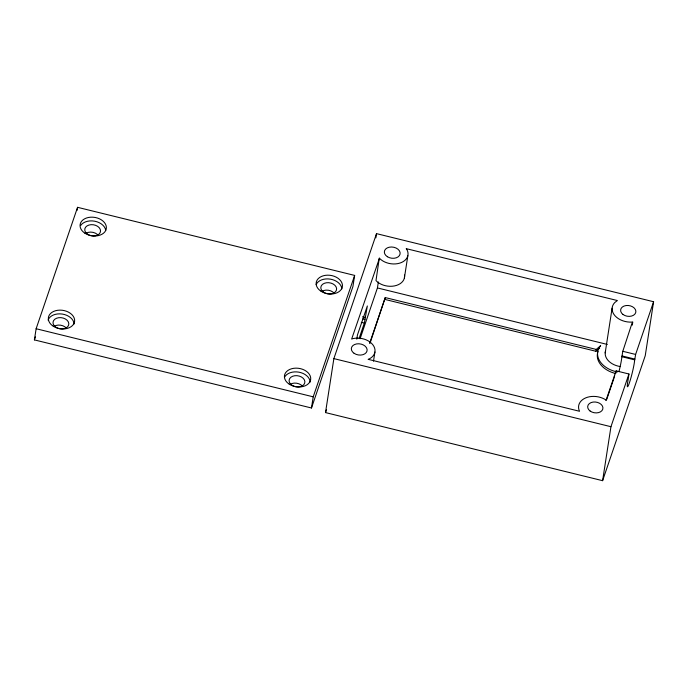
<?xml version="1.0" encoding="UTF-8"?>
<svg xmlns="http://www.w3.org/2000/svg" width="688" height="688" viewBox="0 0 688 688"><rect width="100%" height="100%" fill="white"/><g stroke="black" fill="none" stroke-linecap="round" stroke-linejoin="round"><path stroke-width="1.03" d="M606.145 400.098A16.899 11.885 8.8 0 0 585.712 397.879A16.899 11.885 8.8 0 0 579.554 411.278L368.14 359.325L368.931 359.059A15.901 11.18 8.8 0 0 372.862 344.791A15.901 11.18 8.8 0 0 353.082 338.582L351.645 339.072L379.449 258.267A15.901 11.18 8.8 0 0 399.771 263.126A15.901 11.18 8.8 0 0 407.012 249.778L406.195 248.643L617.394 300.544L614.788 302.522A16.899 11.885 8.8 0 0 615.055 315.826A16.899 11.885 8.8 0 0 632.392 322.079L622.795 351.293L621.797 357.356A14.577 1.281 -76.2 0 1 618.942 371.615M653.6 301.731L645.241 355.713L602.602 480.68L325.51 412.585L333.869 358.611L376.517 233.636L653.6 301.731L635.617 354.44L634.611 360.503A14.577 1.281 -76.2 0 1 629.4 382.829A14.577 1.281 -76.2 0 1 628.17 379.389L628.944 373.997L616.121 370.849L605.982 400.545M34.4 339.898L36.129 328.735L77.563 207.32L354.647 275.415L352.918 286.578L311.483 407.993L34.4 339.898L35.432 336.862M77.09 210.365L77.563 207.32M311.483 407.993L313.212 396.83L354.647 275.415M356.797 339.167L357.459 334.936L367.34 305.962L364.356 323.093L359.153 338.35M375.854 237.876L376.517 233.636M379.294 258.052L375.992 280.601A15.901 11.18 8.8 0 0 394.439 285.933A15.901 11.18 8.8 0 0 404.51 275.045M360.091 338.745L377.428 287.937L378.348 281.985M373.498 361.174L374.908 352.032M370.049 343.123L385.254 297.569L596.255 349.427L600.658 345.617A23.917 16.822 8.8 0 0 617.342 371.959M404.398 277.969L407.855 255.635M384.962 299.435L595.963 351.284L596.255 349.427M605.191 352.875L612.105 308.198M614.315 377.153L614.599 375.295M615.691 373.636L616.121 370.849M602.602 480.68L610.953 426.706L628.944 373.997M632.306 325.123L632.788 322.01M325.51 412.585L326.551 409.541M369.645 343.295L385.254 297.569M606.73 399.375L613.971 378.168M595.963 351.284L599.635 348.119M377.428 287.937L607.358 344.447M622.795 351.293L635.617 354.44M622.081 355.945L634.895 359.093M621.823 356.702L634.637 359.85M362.464 316.841L365.543 317.589M362.886 318.871L364.932 319.37M361.286 322.337L364.356 323.093M333.869 358.611L610.953 426.706M36.129 328.735L313.212 396.83M620.241 366.541A16.899 11.885 8.8 0 1 605.595 350.837M615.029 373.36A23.917 16.822 8.8 0 1 598.035 351.396M321.812 291.463A7.946 5.59 8.8 0 1 334.282 293.329M290.087 384.429A7.946 5.59 8.8 0 1 302.557 386.303M54.008 326.413A7.946 5.59 8.8 0 1 66.487 328.288M86.224 233.146A7.946 5.59 8.8 0 1 97.378 234.462M284.479 377.377A13.253 9.322 8.8 0 1 298.893 372.165A13.253 9.322 8.8 0 1 310.15 382.029M316.127 284.583A13.253 9.322 8.8 0 1 330.343 279.139A13.253 9.322 8.8 0 1 341.867 288.865M80.599 225.569A13.253 9.322 8.8 0 1 94.686 221.201A13.253 9.322 8.8 0 1 105.737 230.325M48.091 320.126A13.253 9.322 8.8 0 1 62.247 314.055A13.253 9.322 8.8 0 1 74.072 324.014M590.063 410.994A7.688 5.409 8.8 0 0 602.74 409.274A7.688 5.409 8.8 0 0 593.108 402.067A7.688 5.409 8.8 0 0 590.063 410.994M623.001 314.468A7.688 5.409 8.8 0 0 635.678 312.739A7.688 5.409 8.8 0 0 626.046 305.541A7.688 5.409 8.8 0 0 623.001 314.468M387.378 256.71A7.946 5.59 8.8 0 0 400.072 254.044A7.946 5.59 8.8 0 0 389.296 247.207A7.946 5.59 8.8 0 0 387.378 256.71M354.079 353.297A7.946 5.59 8.8 0 0 366.996 351.069A7.946 5.59 8.8 0 0 356.608 343.914A7.946 5.59 8.8 0 0 354.079 353.297M288.53 383.689A13.253 9.322 8.8 0 0 310.383 380.713A13.253 9.322 8.8 0 0 293.785 368.295A13.253 9.322 8.8 0 0 288.53 383.689M320.453 290.869A13.253 9.322 8.8 0 0 342.168 287.558A13.253 9.322 8.8 0 0 325.252 275.363A13.253 9.322 8.8 0 0 320.453 290.869M84.934 233.232A13.253 9.322 8.8 0 0 106.227 229.044A13.253 9.322 8.8 0 0 88.477 217.468A13.253 9.322 8.8 0 0 84.934 233.232M52.451 325.673A13.253 9.322 8.8 0 0 74.304 322.698A13.253 9.322 8.8 0 0 57.706 310.279A13.253 9.322 8.8 0 0 52.451 325.673M291.566 384.962A7.946 5.59 8.8 0 0 304.672 383.182A7.946 5.59 8.8 0 0 294.722 375.725A7.946 5.59 8.8 0 0 291.566 384.962M323.291 291.996A7.946 5.59 8.8 0 0 336.406 290.207A7.946 5.59 8.8 0 0 326.447 282.759A7.946 5.59 8.8 0 0 323.291 291.996M86.74 233.593A7.946 5.59 8.8 0 0 100.138 232.647A7.946 5.59 8.8 0 0 91.031 224.675A7.946 5.59 8.8 0 0 86.74 233.593M55.487 326.946A7.946 5.59 8.8 0 0 68.602 325.166A7.946 5.59 8.8 0 0 58.643 317.71A7.946 5.59 8.8 0 0 55.487 326.946"/></g></svg>
